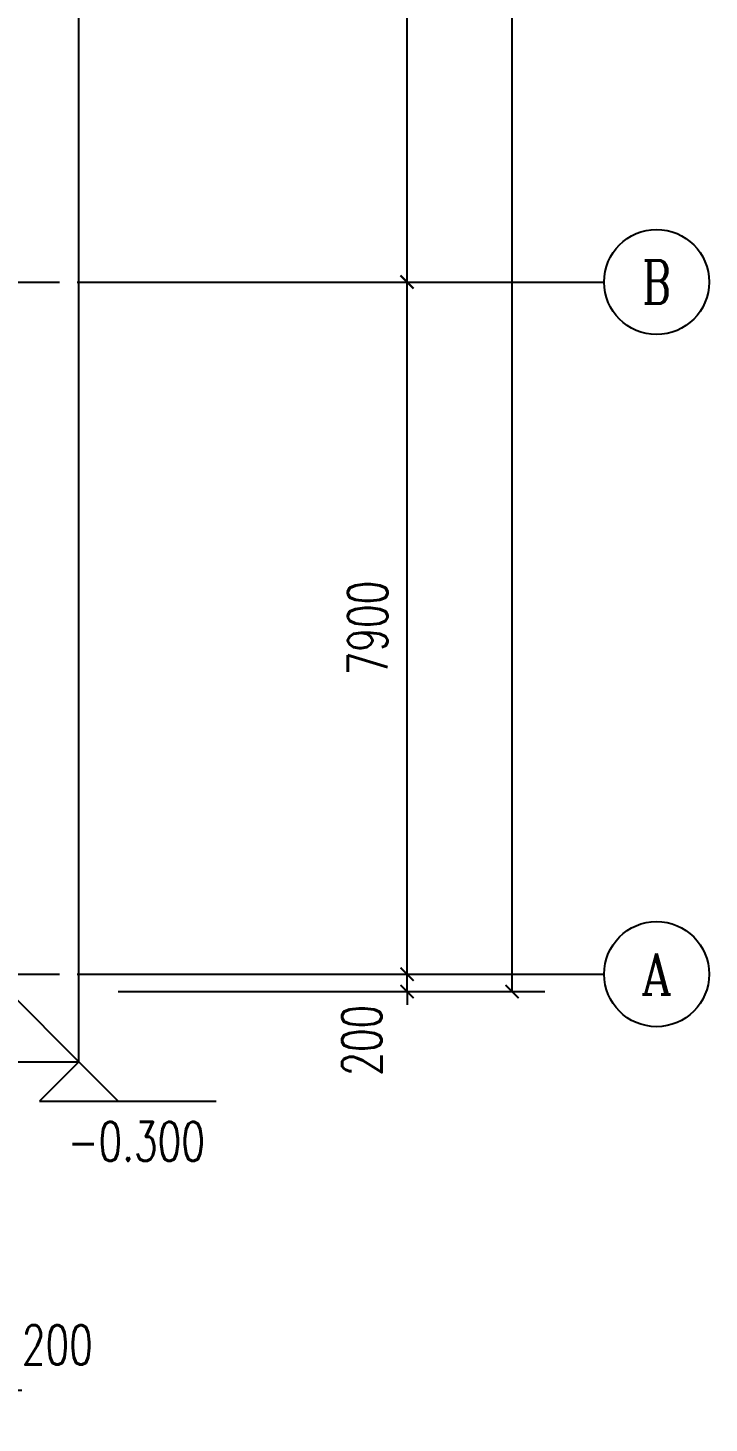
# Model space of a CAD drawing. Extents: x 1728470 to 1835391, y -157368 to 197905.
# Drawn here: x 1796502 to 1804284, y -11891 to 4035 of the extents above; entities that cross this region are included whole.
import ezdxf
from ezdxf.enums import TextEntityAlignment as Align

# ---------------------------------------------------------------- set-up
doc = ezdxf.new("R2010")
doc.units = 0
doc.header["$LTSCALE"] = 1000
doc.header["$MEASUREMENT"] = 0
doc.linetypes.add('DOTE', pattern=[2.42, 2, -0.2, 0.02, -0.2])
doc.layers.get('0').update_dxf_attribs({"linetype": 'CONTINUOUS'})
doc.layers.get('DEFPOINTS').update_dxf_attribs({"linetype": 'CONTINUOUS'})
for name, color, linetype in [('AXIS', 3, 'CONTINUOUS'), ('AXIS_TEXT', 7, 'CONTINUOUS'), ('DIM_ELEV', 3, 'CONTINUOUS'), ('DOTE', 1, 'DOTE'), ('GROUND', 2, 'CONTINUOUS'), ('PUB_TEXT', 7, 'CONTINUOUS')]:
    doc.layers.add(name, color=color, linetype=linetype)
doc.styles.add('_TCH_AXIS', font='COMPLEX', dxfattribs={"bigfont": 'GBCBIG'})
doc.styles.add('_TCH_DIM', font='SIMPLEX', dxfattribs={"bigfont": 'GBCBIG'})
doc.styles.add('COMPLEX', font='COMPLEX')
doc.styles.add('DIM_FONT', font='SIMPLEX', dxfattribs={"width": 0.7, "bigfont": 'GBCBIG'})
doc.dimstyles.new('DIMN150', dxfattribs={"dimscale": 1.5, "dimtxt": 300, "dimasz": 100, "dimexe": 250, "dimexo": 300, "dimgap": 150, "dimtad": 1, "dimdec": 0, "dimzin": 0, "dimtxsty": 'DIM_FONT', "dimblk": 'ARCHTICK', "dimcen": 0.09, "dimclrt": 7, "dimazin": 3, "dimtfac": 1, "dimtdec": 0, "dimtix": 1, "dimtmove": 0, "dimatfit": 3, "dimtolj": 1, "dimtzin": 0})

# ---------------------------------------------------------------- blocks, each defined once
blk = doc.blocks.new('_ARCHTICK')
at = {"color": 0, "linetype": 'BYBLOCK', "const_width": 0.15}
blk.add_lwpolyline([(-0.5, -0.5), (0.5, 0.5)], dxfattribs=at)
blk = doc.blocks.new('*D59')
at = {"layer": 'AXIS', "color": 0}
for p, q in [((1796586, 55701), (1796586, 52026)), ((1796786, 55701), (1796786, 52026)), ((1796586, 52401), (1796436, 52401)), ((1796586, 52401), (1796786, 52401)), ((1796786, 52401), (1796936, 52401))]:
    blk.add_line(p, q, dxfattribs=at)
at = {"layer": 'DEFPOINTS', "color": 0}
for p in [(1796586, 56151), (1796786, 56151), (1796786, 52401)]:
    blk.add_point(p, dxfattribs=at)
at = {"layer": 'AXIS', "color": 0, "xscale": 150, "yscale": 150, "zscale": 150}
blk.add_blockref('_ARCHTICK', (1796586, 52401), dxfattribs=at)
at = {"layer": 'AXIS', "color": 0, "xscale": 150, "yscale": 150, "zscale": 150, "rotation": 180}
blk.add_blockref('_ARCHTICK', (1796786, 52401), dxfattribs=at)
at = {"layer": 'AXIS', "color": 7, "insert": (1797341, 52919), "char_height": 450, "attachment_point": 5, "style": 'DIM_FONT'}
blk.add_mtext('\\A1;200', dxfattribs=at)
blk = doc.blocks.new('_AXISO')
blk.add_circle((0, 0), 0.5)
at = {"layer": 'AXIS_TEXT', "style": 'COMPLEX', "width": 1.041667}
blk.add_attdef('A', text='', height=0.56, dxfattribs=at).set_placement((-0.25, -0.28), (0.25, -0.28), align=Align.FIT)
blk = doc.blocks.new('*D60')
at = {"layer": 'AXIS', "color": 0}
for p, q in [((1798036, 88951), (1802911, 88951)), ((1802536, 56951), (1802536, 88951)), ((1798036, 56951), (1802911, 56951))]:
    blk.add_line(p, q, dxfattribs=at)
at = {"layer": 'DEFPOINTS', "color": 0}
for p in [(1797586, 88951), (1802536, 88951), (1797586, 56951)]:
    blk.add_point(p, dxfattribs=at)
at = {"layer": 'AXIS', "color": 0, "xscale": 150, "yscale": 150, "zscale": 150}
for p, rotation in [((1802536, 88951), 90), ((1802536, 56951), 270)]:
    blk.add_blockref('_ARCHTICK', p, dxfattribs=dict(at, rotation=rotation))
at = {"layer": 'AXIS', "color": 7, "insert": (1802086, 72951), "char_height": 450, "attachment_point": 5, "rotation": 90, "style": 'DIM_FONT'}
blk.add_mtext('\\A1;32000', dxfattribs=at)
blk = doc.blocks.new('*D61')
at = {"layer": 'AXIS', "color": 0}
for p, q in [((1801336, 57151), (1801336, 57301)), ((1798036, 57151), (1801711, 57151)), ((1801336, 56951), (1801336, 57151)), ((1798036, 56951), (1801711, 56951)), ((1801336, 56951), (1801336, 56801))]:
    blk.add_line(p, q, dxfattribs=at)
at = {"layer": 'DEFPOINTS', "color": 0}
for p in [(1797586, 57151), (1801336, 57151), (1797586, 56951)]:
    blk.add_point(p, dxfattribs=at)
at = {"layer": 'AXIS', "color": 0, "xscale": 150, "yscale": 150, "zscale": 150}
for p, rotation in [((1801336, 57151), 270), ((1801336, 56951), 90)]:
    blk.add_blockref('_ARCHTICK', p, dxfattribs=dict(at, rotation=rotation))
at = {"layer": 'AXIS', "color": 7, "insert": (1800819, 56396), "char_height": 450, "attachment_point": 5, "rotation": 90, "style": 'DIM_FONT'}
blk.add_mtext('\\A1;200', dxfattribs=at)
blk = doc.blocks.new('*D62')
at = {"layer": 'AXIS', "color": 0}
for p, q in [((1798036, 65051), (1801711, 65051)), ((1801336, 57151), (1801336, 65051)), ((1798036, 57151), (1801711, 57151))]:
    blk.add_line(p, q, dxfattribs=at)
at = {"layer": 'DEFPOINTS', "color": 0}
for p in [(1797586, 65051), (1801336, 65051), (1797586, 57151)]:
    blk.add_point(p, dxfattribs=at)
at = {"layer": 'AXIS', "color": 0, "xscale": 150, "yscale": 150, "zscale": 150}
for p, rotation in [((1801336, 65051), 90), ((1801336, 57151), 270)]:
    blk.add_blockref('_ARCHTICK', p, dxfattribs=dict(at, rotation=rotation))
at = {"layer": 'AXIS', "color": 7, "insert": (1800886, 61101), "char_height": 450, "attachment_point": 5, "rotation": 90, "style": 'DIM_FONT'}
blk.add_mtext('\\A1;7900', dxfattribs=at)
blk = doc.blocks.new('*D63')
at = {"layer": 'AXIS', "color": 0}
for p, q in [((1798036, 72951), (1801711, 72951)), ((1801336, 65051), (1801336, 72951)), ((1798036, 65051), (1801711, 65051))]:
    blk.add_line(p, q, dxfattribs=at)
at = {"layer": 'DEFPOINTS', "color": 0}
for p in [(1797586, 72951), (1801336, 72951), (1797586, 65051)]:
    blk.add_point(p, dxfattribs=at)
at = {"layer": 'AXIS', "color": 0, "xscale": 150, "yscale": 150, "zscale": 150}
for p, rotation in [((1801336, 72951), 90), ((1801336, 65051), 270)]:
    blk.add_blockref('_ARCHTICK', p, dxfattribs=dict(at, rotation=rotation))
at = {"layer": 'AXIS', "color": 7, "insert": (1800886, 69001), "char_height": 450, "attachment_point": 5, "rotation": 90, "style": 'DIM_FONT'}
blk.add_mtext('\\A1;7900', dxfattribs=at)
blk = doc.blocks.new('D3323')
at = {"layer": 'AXIS', "color": 8}
for p, q in [((1797586.3, 65051.1), (1803586.3, 65051.1)), ((1797586.3, 57151.1), (1803586.3, 57151.1))]:
    blk.add_line(p, q, dxfattribs=at)
at = {"layer": 'DIM_ELEV', "color": 8}
for p, q in [((1797586.3, 56151.1), (1797136.3, 55701.1)), ((1797586.3, 56151.1), (1798036.3, 55701.1)), ((1797136.3, 55701.1), (1799156, 55701.1))]:
    blk.add_line(p, q, dxfattribs=at)
at = {"layer": 'DOTE', "color": 8}
for p, q in [((1749386.3, 65051.1), (1797586.3, 65051.1)), ((1749386.3, 57151.1), (1797586.3, 57151.1))]:
    blk.add_line(p, q, dxfattribs=at)
at = {"layer": 'GROUND', "color": 8}
for p, q in [((1797586.3, 56151.1), (1797586.3, 89751.1)), ((1796786.3, 56951.1), (1797586.3, 56151.1)), ((1790786.2, 56151.1), (1797586.3, 56151.1))]:
    blk.add_line(p, q, dxfattribs=at)
at = {"layer": 'AXIS', "color": 8}
ref = blk.add_blockref('_AXISO', (1804186.3, 65051.1), dxfattribs=dict(at, xscale=1200, yscale=1200, zscale=1200))
ref.add_attrib('A', 'B', dxfattribs={"layer": 'AXIS_TEXT', "color": 8, "height": 493.2, "style": '_TCH_AXIS', "width": 0.823529}).set_placement((1804021.9, 64804.5), (1804350.7, 64804.5), align=Align.FIT)
ref = blk.add_blockref('_AXISO', (1804186.3, 57151.1), dxfattribs=dict(at, xscale=1200, yscale=1200, zscale=1200))
ref.add_attrib('A', 'A', dxfattribs={"layer": 'AXIS_TEXT', "color": 8, "height": 468.8, "style": '_TCH_AXIS', "width": 0.888889}).set_placement((1804007.7, 56916.7), (1804364.8, 56916.7), align=Align.FIT)
at = {"layer": 'PUB_TEXT', "color": 7, "style": '_TCH_DIM', "width": 0.705882}
blk.add_text('-0.300', height=446.25, dxfattribs=at).set_placement((1797461, 55018.6))
at = {"layer": 'AXIS', "color": 8}
for p1, p2, distance, picture, middle in [((1797586.3, 56951.1), (1797586.3, 88951.1), -4950, '*D60', (1802086.3, 72951.1)), ((1797586.3, 65051.1), (1797586.3, 72951.1), -3750, '*D63', (1800886.3, 69001.1)), ((1797586.3, 57151.1), (1797586.3, 65051.1), -3750, '*D62', (1800886.3, 61101.1))]:
    dim = blk.add_aligned_dim(p1=p1, p2=p2, distance=distance, dimstyle='DIMN150', dxfattribs=at)
    dim.commit()
    dim.dimension.update_dxf_attribs({"geometry": picture, "text_midpoint": middle})
for base, p1, p2, angle, picture, middle in [((1801336.3, 57151.1), (1797586.3, 56951.1), (1797586.3, 57151.1), 90, '*D61', (1800818.8, 56396.1)), ((1796786.3, 52401.1), (1796586.3, 56151.1), (1796786.3, 56151.1), 0, '*D59', (1797341.3, 52918.6))]:
    dim = blk.add_linear_dim(base=base, p1=p1, p2=p2, angle=angle, dimstyle='DIMN150', dxfattribs=at)
    dim.commit()
    dim.dimension.update_dxf_attribs({"geometry": picture, "text_midpoint": middle, "dimtype": 161})

msp = doc.modelspace()

# ---------------------------------------------------------------- block references
msp.add_blockref('D3323', (-502, -63917))

doc.saveas('drawing.dxf')
